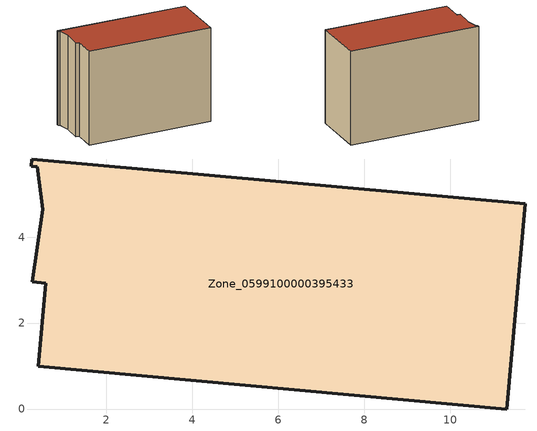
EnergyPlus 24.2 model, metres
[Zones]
Zone_0599100000395433
 floor ground (C_G): 0.39,5.64 0.25,5.65 0.26,5.82 11.75,4.77 11.32,0 0.41,0.99 0.59,2.93 0.28,2.96 0.52,4.65 z0
 wall outside (C_F): 0.41,0.99 11.32,0 11.75,4.77 0.26,5.82 0.25,5.65 0.39,5.64 0.52,4.65 0.28,2.96 0.59,2.93 0.41,0.99 z0:8.36
 roof outside (C_R): 0.39,5.64 0.52,4.65 0.28,2.96 0.59,2.93 0.41,0.99 11.32,0 11.75,4.77 0.26,5.82 0.25,5.65 z8.36
[BUILDING]
Pand.0599100000395433: North Axis=0; Terrain=City; Loads Convergence Tolerance Value=0.04; Temperature Convergence Tolerance Value=0.4; Solar Distribution=FullExterior; Maximum Number of Warmup Days=25; Minimum Number of Warmup Days=1
[Site:Location]
Rotterdam.The.Hague.AP_ZH_NLD Design_Conditions: Latitude=51.96; Longitude=4.45; Time Zone=1; Elevation=-4.5
[SITE:GROUNDTEMPERATURE:BUILDINGSURFACE]
18, 18, 18, 18, 18, 18, 18, 18, 18, 18, 18, 18
[MATERIAL] Thermal Absorptance=0.9; Solar Absorptance=0.7; Visible Absorptance=0.7
Name | Roughness | Thickness | Conductivity | Density | Specific Heat
G.TI.1992-2005 | MediumSmooth | 0.15 | 0.06 | 540 | 1210
F.TI.1992-2005 | Rough | 0.3 | 0.12 | 1920 | 840
R.TI.1992-2005 | MediumRough | 0.2 | 0.08 | 1500 | 1000
[CONSTRUCTION]
C_G: G.TI.1992-2005
C_F: F.TI.1992-2005
C_R: R.TI.1992-2005
[ZONE]
Zone_0599100000395433: Type=1; Multiplier=1; Ceiling Height=Autocalculate; Volume=Autocalculate; Floor Area=autocalculate; Part of Total Floor Area=Yes
[ZONEINFILTRATION:DESIGNFLOWRATE]
Infil_Zone_0599100000395433: Zone or ZoneList or Space or SpaceList=Zone_0599100000395433; Schedule=AlwaysOn; Design Flow Rate Calculation Method=Flow/Area; Flow Rate per Floor Area=0.0015; Constant Term Coefficient=1; Temperature Term Coefficient=0; Velocity Term Coefficient=0; Velocity Squared Term Coefficient=0
[HVACTEMPLATE:ZONE:IDEALLOADSAIRSYSTEM]
Zone_0599100000395433: Maximum Heating Supply Air Temperature=50; Minimum Cooling Supply Air Temperature=13; Maximum Heating Supply Air Humidity Ratio=0.0156; Minimum Cooling Supply Air Humidity Ratio=0.0077; Heating Limit=NoLimit; Cooling Limit=NoLimit; Dehumidification Control Type=ConstantSensibleHeatRatio; Cooling Sensible Heat Ratio=0.7; Dehumidification Setpoint=60; Humidification Control Type=None; Humidification Setpoint=30; Outdoor Air Method=None; Outdoor Air Flow Rate per Person=0.00944; Outdoor Air Flow Rate per Zone Floor Area=0; Outdoor Air Flow Rate per Zone=0; Demand Controlled Ventilation Type=None; Outdoor Air Economizer Type=NoEconomizer; Heat Recovery Type=None; Sensible Heat Recovery Effectiveness=0.7; Latent Heat Recovery Effectiveness=0.65
[ZONECONTROL:THERMOSTAT]
ThermostatControl_Zone_0599100000395433: Zone or ZoneList=Zone_0599100000395433; Control Type Schedule=DualSetpointControlType; Control 1=Thermostat_Zone_0599100000395433; Temperature Difference Between Cutout And Setpoint=0
[THERMOSTATSETPOINT:DUALSETPOINT]
Thermostat_Zone_0599100000395433: Heating Setpoint Temperature Schedule=HeatingSetpoint_Zone_0599100000395433; Cooling Setpoint Temperature Schedule=CoolingSetpoint_Zone_0599100000395433
[SCHEDULE:COMPACT]
HeatingSetpoint_Zone_0599100000395433: Through: 12/31, For: AllDays, Until: 24:00, 21
CoolingSetpoint_Zone_0599100000395433: Through: 12/31, For: AllDays, Until: 24:00, 24
DualSetpointControlType: Through: 12/31, For: AllDays, Until: 24:00, 4
AlwaysOn: Through: 12/31, For: AllDays, Until: 24:00, 1
